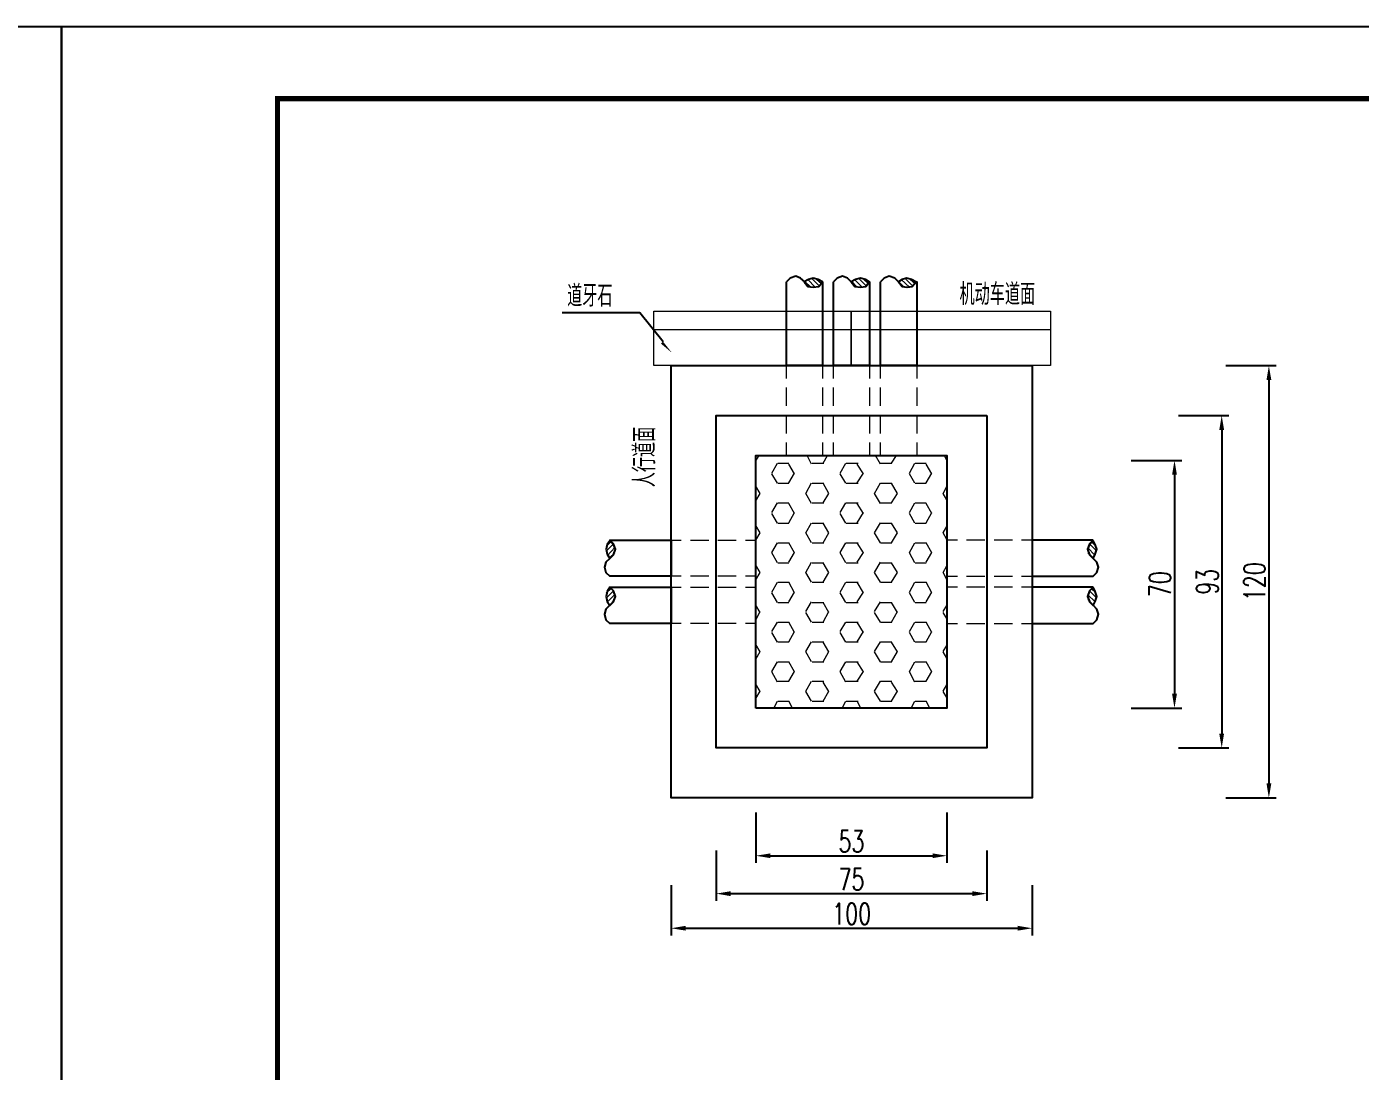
# Model space of a CAD drawing. Extents: x 12342 to 271026, y -9164 to -8044.
# Drawn here: x 15785.1 to 15970.3, y -8712.6 to -8567.5 of the extents above; entities that cross this region are included whole.
import ezdxf

# ---------------------------------------------------------------- set-up
doc = ezdxf.new("R2010")
doc.units = 0
doc.header["$LTSCALE"] = 2
doc.header["$PDMODE"] = 32
doc.header["$PDSIZE"] = 0.3
doc.linetypes.add('DASHED', pattern=[0.75, 0.5, -0.25])
doc.layers.get('0').update_dxf_attribs({"linetype": 'CONTINUOUS'})
doc.layers.get('DEFPOINTS').update_dxf_attribs({"linetype": 'CONTINUOUS'})
for name, color, linetype in [('1', 251, 'DASHED'), ('1111111111', 7, 'CONTINUOUS'), ('图层1', 7, 'CONTINUOUS'), ('图框', 7, 'CONTINUOUS'), ('尺寸标注', 4, 'CONTINUOUS')]:
    doc.layers.add(name, color=color, linetype=linetype)
doc.styles.add('DESIGN', font='romans9_.shx', dxfattribs={"width": 0.85, "bigfont": 'hztxt.shx'})
doc.styles.get("Standard").update_dxf_attribs({"font": 'simplex1.shx', "width": 0.7, "bigfont": 'hztxt.shx'})
doc.dimstyles.new('1：20', dxfattribs={"dimtxt": 3, "dimasz": 2, "dimexe": 1, "dimexo": 1, "dimgap": 0.5, "dimtad": 1, "dimlfac": 2, "dimrnd": 0.0095, "dimdsep": 46, "dimtxsty": 'Standard', "dimcen": 0.09, "dimclrd": 256, "dimclre": 256, "dimclrt": 256, "dimadec": 0, "dimazin": 0, "dimtfac": 1, "dimtix": 1, "dimtmove": 2, "dimatfit": 3, "dimfxl": 0, "dimtolj": 1, "dimtzin": 0, "dimarcsym": 0})

# ---------------------------------------------------------------- blocks, each defined once
blk = doc.blocks.new('*D855')
at = {"layer": 'DEFPOINTS', "color": 0}
for p in [(15886.37, -8662.19), (15912.89, -8662.19), (15912.89, -8682.69)]:
    blk.add_point(p, dxfattribs=at)
at = {"layer": '尺寸标注', "lineweight": -2}
for p, q in [((15886.37, -8676.69), (15886.37, -8683.69)), ((15912.89, -8676.69), (15912.89, -8683.69)), ((15888.37, -8682.69), (15910.89, -8682.69))]:
    blk.add_line(p, q, dxfattribs=at)
at = {"layer": '尺寸标注'}
for points in [[(15888.37, -8682.36), (15888.37, -8683.02), (15886.37, -8682.69)], [(15910.89, -8682.36), (15910.89, -8683.02), (15912.89, -8682.69)]]:
    blk.add_solid(points, dxfattribs=at)
at = {"layer": '尺寸标注', "insert": (15899.63, -8680.69), "char_height": 3, "attachment_point": 5}
blk.add_mtext('\\A1;53', dxfattribs=at)
blk = doc.blocks.new('*D856')
at = {"layer": 'DEFPOINTS', "color": 0}
for p in [(15880.84, -8667.72), (15918.42, -8667.72), (15918.42, -8687.95)]:
    blk.add_point(p, dxfattribs=at)
at = {"layer": '尺寸标注', "lineweight": -2}
for p, q in [((15880.84, -8681.95), (15880.84, -8688.95)), ((15918.42, -8681.95), (15918.42, -8688.95)), ((15882.84, -8687.95), (15916.42, -8687.95))]:
    blk.add_line(p, q, dxfattribs=at)
at = {"layer": '尺寸标注'}
for points in [[(15882.84, -8687.62), (15882.84, -8688.29), (15880.84, -8687.95)], [(15916.42, -8687.62), (15916.42, -8688.29), (15918.42, -8687.95)]]:
    blk.add_solid(points, dxfattribs=at)
at = {"layer": '尺寸标注', "insert": (15899.63, -8685.95), "char_height": 3, "attachment_point": 5}
blk.add_mtext('\\A1;75', dxfattribs=at)
blk = doc.blocks.new('*D857')
at = {"layer": 'DEFPOINTS', "color": 0}
for p in [(15874.61, -8674.65), (15924.72, -8674.65), (15924.72, -8692.76)]:
    blk.add_point(p, dxfattribs=at)
at = {"layer": '尺寸标注', "lineweight": -2}
for p, q in [((15874.61, -8686.76), (15874.61, -8693.76)), ((15924.72, -8686.76), (15924.72, -8693.76)), ((15876.61, -8692.76), (15922.72, -8692.76))]:
    blk.add_line(p, q, dxfattribs=at)
at = {"layer": '尺寸标注'}
for points in [[(15876.61, -8692.42), (15876.61, -8693.09), (15874.61, -8692.76)], [(15922.72, -8692.42), (15922.72, -8693.09), (15924.72, -8692.76)]]:
    blk.add_solid(points, dxfattribs=at)
at = {"layer": '尺寸标注', "insert": (15899.66, -8690.76), "char_height": 3, "attachment_point": 5}
blk.add_mtext('\\A1;100', dxfattribs=at)
blk = doc.blocks.new('*D858')
at = {"layer": 'DEFPOINTS', "color": 0}
for p in [(15912.89, -8627.78), (15912.89, -8662.19), (15944.49, -8662.19)]:
    blk.add_point(p, dxfattribs=at)
at = {"layer": '尺寸标注', "lineweight": -2}
for p, q in [((15938.49, -8627.78), (15945.49, -8627.78)), ((15944.49, -8629.78), (15944.49, -8660.19)), ((15938.49, -8662.19), (15945.49, -8662.19))]:
    blk.add_line(p, q, dxfattribs=at)
at = {"layer": '尺寸标注'}
for points in [[(15944.16, -8629.78), (15944.83, -8629.78), (15944.49, -8627.78)], [(15944.16, -8660.19), (15944.83, -8660.19), (15944.49, -8662.19)]]:
    blk.add_solid(points, dxfattribs=at)
at = {"layer": '尺寸标注', "insert": (15942.49, -8644.98), "char_height": 3, "attachment_point": 5, "rotation": 90}
blk.add_mtext('\\A1;70', dxfattribs=at)
blk = doc.blocks.new('*D859')
at = {"layer": 'DEFPOINTS', "color": 0}
for p in [(15918.42, -8621.55), (15918.42, -8667.72), (15951.05, -8667.72)]:
    blk.add_point(p, dxfattribs=at)
at = {"layer": '尺寸标注', "lineweight": -2}
for p, q in [((15945.05, -8621.55), (15952.05, -8621.55)), ((15951.05, -8623.55), (15951.05, -8665.72)), ((15945.05, -8667.72), (15952.05, -8667.72))]:
    blk.add_line(p, q, dxfattribs=at)
at = {"layer": '尺寸标注'}
for points in [[(15950.71, -8623.55), (15951.38, -8623.55), (15951.05, -8621.55)], [(15950.71, -8665.72), (15951.38, -8665.72), (15951.05, -8667.72)]]:
    blk.add_solid(points, dxfattribs=at)
at = {"layer": '尺寸标注', "insert": (15949.05, -8644.63), "char_height": 3, "attachment_point": 5, "rotation": 90}
blk.add_mtext('\\A1;93', dxfattribs=at)
blk = doc.blocks.new('*D860')
at = {"layer": 'DEFPOINTS', "color": 0}
for p in [(15924.72, -8614.62), (15924.72, -8674.65), (15957.6, -8674.65)]:
    blk.add_point(p, dxfattribs=at)
at = {"layer": '尺寸标注', "lineweight": -2}
for p, q in [((15951.6, -8614.62), (15958.6, -8614.62)), ((15957.6, -8616.62), (15957.6, -8672.65)), ((15951.6, -8674.65), (15958.6, -8674.65))]:
    blk.add_line(p, q, dxfattribs=at)
at = {"layer": '尺寸标注'}
for points in [[(15957.27, -8616.62), (15957.94, -8616.62), (15957.6, -8614.62)], [(15957.27, -8672.65), (15957.94, -8672.65), (15957.6, -8674.65)]]:
    blk.add_solid(points, dxfattribs=at)
at = {"layer": '尺寸标注', "insert": (15955.6, -8644.63), "char_height": 3, "attachment_point": 5, "rotation": 90}
blk.add_mtext('\\A1;120', dxfattribs=at)
blk = doc.blocks.new('DIM')
at = {"color": 4}
blk.add_lwpolyline([(-1, -0.1, 0.2, 0, 0), (0, 0, 0, 0, 0)], format="xyseb", dxfattribs=at)

msp = doc.modelspace()

# ---------------------------------------------------------------- linework, layer by layer
at = {"layer": '1', "color": 2, "linetype": 'ByBlock', "lineweight": 25}
for points in [[(15893.177737, -8602.980985), (15892.541807, -8602.472241), (15891.905877, -8602.217869), (15891.142761, -8602.472241), (15890.634017, -8602.980985)], [(15893.050551, -8602.980985), (15893.559295, -8603.616915), (15894.322411, -8603.744101), (15895.085527, -8603.616915), (15895.594271, -8602.980985), (15895.021934, -8602.66302), (15894.322411, -8602.472241), (15893.686481, -8602.66302), (15893.050551, -8602.980985)], [(15899.600631, -8602.980985), (15899.091887, -8602.472241), (15898.392364, -8602.217869), (15897.629248, -8602.472241), (15897.120504, -8602.980985)], [(15899.600631, -8602.980985), (15900.109375, -8603.616915), (15900.872491, -8603.744101), (15901.572014, -8603.616915), (15902.080758, -8602.980985), (15901.572014, -8602.66302), (15900.872491, -8602.472241), (15900.172968, -8602.66302), (15899.600631, -8602.980985)], [(15906.15071, -8602.980985), (15905.641966, -8602.472241), (15904.87885, -8602.217869), (15904.179327, -8602.472241), (15903.670583, -8602.980985)], [(15906.15071, -8602.980985), (15906.659454, -8603.616915), (15907.295384, -8603.744101), (15908.0585, -8603.616915), (15908.567244, -8602.980985), (15907.994907, -8602.66302), (15907.295384, -8602.472241), (15906.659454, -8602.66302), (15906.15071, -8602.980985)], [(15895.594271, -8614.618505), (15890.634017, -8614.618505), (15890.634017, -8602.980985)], [(15893.177737, -8602.980985), (15893.686481, -8603.616915), (15894.322411, -8603.744101), (15895.085527, -8603.616915), (15895.594271, -8602.980985), (15895.594271, -8614.618505)], [(15902.144351, -8614.618505), (15897.120504, -8614.618505), (15897.120504, -8602.980985)], [(15899.600631, -8602.980985), (15900.109375, -8603.616915), (15900.872491, -8603.744101), (15901.635607, -8603.616915), (15902.144351, -8602.980985), (15902.144351, -8614.618505)], [(15908.69443, -8614.618505), (15903.670583, -8614.618505), (15903.670583, -8602.980985)], [(15906.15071, -8602.980985), (15906.659454, -8603.616915), (15907.42257, -8603.744101), (15908.0585, -8603.616915), (15908.69443, -8602.980985), (15908.69443, -8614.618505)], [(15918.42416, -8621.550143), (15918.42416, -8667.718664), (15880.840694, -8667.718664), (15880.840694, -8621.550143), (15918.42416, -8621.550143)], [(15866.087117, -8641.39116), (15866.595861, -8640.882416), (15866.850233, -8640.1193), (15866.595861, -8639.48337), (15866.087117, -8638.974626), (15865.705559, -8639.48337), (15865.578373, -8640.1193), (15865.705559, -8640.818823), (15866.087117, -8641.39116)], [(15874.60858, -8638.84744), (15874.60858, -8643.871288), (15866.087117, -8643.871288)], [(15866.087117, -8641.39116), (15866.595861, -8640.882416), (15866.850233, -8640.1193), (15866.595861, -8639.356184), (15866.087117, -8638.84744), (15874.60858, -8638.84744)], [(15924.719868, -8638.84744), (15924.719868, -8643.871288), (15933.177737, -8643.871288), (15933.686481, -8643.362543), (15933.940853, -8642.599427), (15933.686481, -8641.899904), (15933.177737, -8641.39116)], [(15933.177737, -8638.84744), (15924.719868, -8638.84744)], [(15933.177737, -8638.84744), (15932.668993, -8639.356184), (15932.414621, -8640.1193), (15932.668993, -8640.882416), (15933.177737, -8641.39116)], [(15933.177737, -8638.974626), (15932.668993, -8639.48337), (15932.414621, -8640.1193), (15932.668993, -8640.882416), (15933.177737, -8641.39116), (15933.495702, -8640.818823), (15933.686481, -8640.1193), (15933.495702, -8639.48337), (15933.177737, -8638.974626)], [(15866.087117, -8641.39116), (15865.51478, -8641.899904), (15865.324001, -8642.599427), (15865.51478, -8643.362543), (15866.087117, -8643.871288)], [(15866.087117, -8647.94124), (15866.595861, -8647.432496), (15866.850233, -8646.66938), (15866.595861, -8645.906264), (15866.087117, -8645.39752), (15865.705559, -8645.969857), (15865.578373, -8646.66938), (15865.705559, -8647.368903), (15866.087117, -8647.94124)], [(15874.60858, -8645.39752), (15874.60858, -8650.421367), (15866.087117, -8650.421367)], [(15866.087117, -8647.877647), (15866.595861, -8647.368903), (15866.850233, -8646.66938), (15866.595861, -8645.906264), (15866.087117, -8645.39752), (15874.60858, -8645.39752)], [(15924.719868, -8645.39752), (15924.719868, -8650.421367), (15933.177737, -8650.421367), (15933.686481, -8649.912623), (15933.940853, -8649.149507), (15933.686481, -8648.449984), (15933.177737, -8647.877647)], [(15933.177737, -8645.39752), (15924.719868, -8645.39752)], [(15933.177737, -8645.39752), (15932.668993, -8645.906264), (15932.414621, -8646.66938), (15932.668993, -8647.432496), (15933.177737, -8647.94124), (15933.495702, -8647.368903), (15933.686481, -8646.66938), (15933.495702, -8645.969857), (15933.177737, -8645.39752)], [(15933.177737, -8645.39752), (15932.668993, -8645.906264), (15932.414621, -8646.66938), (15932.668993, -8647.368903), (15933.177737, -8647.877647)], [(15866.087117, -8647.877647), (15865.51478, -8648.449984), (15865.324001, -8649.149507), (15865.51478, -8649.912623), (15866.087117, -8650.421367)]]:
    msp.add_lwpolyline(points, dxfattribs=at)
at = {"layer": '1', "color": 2, "linetype": 'ByBlock', "lineweight": 9}
for points in [[(15894.068039, -8602.472241), (15895.085527, -8603.489729)], [(15900.618119, -8602.472241), (15901.635607, -8603.489729)], [(15907.041012, -8602.472241), (15908.0585, -8603.489729)], [(15893.177737, -8602.917392), (15893.940853, -8603.680508)], [(15893.559295, -8602.66302), (15894.576783, -8603.744101)], [(15894.767562, -8602.599427), (15895.467085, -8603.235357)], [(15899.664224, -8602.917392), (15900.363747, -8603.680508)], [(15900.045782, -8602.66302), (15901.126863, -8603.744101)], [(15901.317642, -8602.599427), (15901.953572, -8603.235357)], [(15906.15071, -8602.917392), (15906.913826, -8603.680508)], [(15906.532268, -8602.66302), (15907.676942, -8603.744101)], [(15907.804128, -8602.599427), (15908.503651, -8603.235357)], [(15872.192046, -8614.618505), (15872.192046, -8607.050938), (15899.600631, -8607.050938), (15899.600631, -8614.618505), (15872.192046, -8614.618505)], [(15899.600631, -8614.618505), (15899.600631, -8607.050938), (15927.263588, -8607.050938), (15927.263588, -8614.618505), (15899.600631, -8614.618505)], [(15872.192046, -8609.594658), (15927.263588, -8609.594658)], [(15890.634017, -8616.399109), (15890.634017, -8614.618505), (15892.478214, -8614.618505)], [(15893.750074, -8614.618505), (15895.594271, -8614.618505), (15895.594271, -8616.399109)], [(15897.120504, -8616.399109), (15897.120504, -8614.618505), (15899.028294, -8614.618505)], [(15900.300154, -8614.618505), (15902.144351, -8614.618505), (15902.144351, -8616.399109)], [(15903.670583, -8616.399109), (15903.670583, -8614.618505), (15905.51478, -8614.618505)], [(15906.78664, -8614.618505), (15908.69443, -8614.618505), (15908.69443, -8616.399109)], [(15890.634017, -8620.21469), (15890.634017, -8617.67097)], [(15895.594271, -8617.67097), (15895.594271, -8620.21469)], [(15897.120504, -8620.21469), (15897.120504, -8617.67097)], [(15902.144351, -8617.67097), (15902.144351, -8620.21469)], [(15903.670583, -8620.21469), (15903.670583, -8617.67097)], [(15908.69443, -8617.67097), (15908.69443, -8620.21469)], [(15890.634017, -8624.03027), (15890.634017, -8621.48655)], [(15895.594271, -8621.48655), (15895.594271, -8624.03027)], [(15897.120504, -8624.03027), (15897.120504, -8621.48655)], [(15902.144351, -8621.48655), (15902.144351, -8624.03027)], [(15903.670583, -8624.03027), (15903.670583, -8621.48655)], [(15908.69443, -8621.48655), (15908.69443, -8624.03027)], [(15892.478214, -8627.082734), (15890.634017, -8627.082734), (15890.634017, -8625.30213)], [(15895.594271, -8625.30213), (15895.594271, -8627.082734)], [(15899.028294, -8627.082734), (15897.120504, -8627.082734), (15897.120504, -8625.30213)], [(15902.144351, -8625.30213), (15902.144351, -8627.082734)], [(15905.51478, -8627.082734), (15903.670583, -8627.082734), (15903.670583, -8625.30213)], [(15908.69443, -8625.30213), (15908.69443, -8627.082734)], [(15886.373286, -8627.84585), (15886.818437, -8627.082734)], [(15888.599041, -8629.562861), (15889.362157, -8628.163815)], [(15889.42575, -8628.163815), (15890.951982, -8628.163815)], [(15891.715098, -8629.626454), (15890.951982, -8628.291001)], [(15894.068039, -8628.291001), (15893.495702, -8627.082734)], [(15895.594271, -8627.082734), (15893.750074, -8627.082734)], [(15894.195225, -8628.163815), (15895.78505, -8628.163815)], [(15895.721457, -8628.163815), (15896.293794, -8627.082734)], [(15898.074399, -8629.562861), (15898.837515, -8628.163815)], [(15898.901108, -8628.163815), (15900.554526, -8628.163815)], [(15902.144351, -8627.082734), (15900.300154, -8627.082734)], [(15901.317642, -8629.626454), (15900.42734, -8628.291001)], [(15903.670583, -8628.291001), (15902.97106, -8627.082734)], [(15903.670583, -8628.163815), (15905.260408, -8628.163815)], [(15905.196815, -8628.163815), (15905.896338, -8627.082734)], [(15908.69443, -8627.082734), (15906.78664, -8627.082734)], [(15907.676942, -8629.562861), (15908.440058, -8628.163815)], [(15908.503651, -8628.163815), (15910.029884, -8628.163815)], [(15910.793, -8629.626454), (15910.029884, -8628.291001)], [(15912.891569, -8627.782257), (15912.573604, -8627.082734)], [(15889.362157, -8630.961908), (15888.599041, -8629.626454)], [(15890.951982, -8630.898315), (15891.715098, -8629.562861)], [(15898.837515, -8630.961908), (15898.074399, -8629.626454)], [(15900.42734, -8630.898315), (15901.317642, -8629.562861)], [(15908.440058, -8630.961908), (15907.676942, -8629.626454)], [(15910.029884, -8630.898315), (15910.793, -8629.562861)], [(15886.945623, -8632.360954), (15886.373286, -8631.343466)], [(15889.42575, -8630.961908), (15890.951982, -8630.961908)], [(15893.304923, -8632.360954), (15894.068039, -8630.898315)], [(15894.195225, -8630.961908), (15895.78505, -8630.961908)], [(15896.484574, -8632.360954), (15895.721457, -8630.961908)], [(15898.901108, -8630.961908), (15900.554526, -8630.961908)], [(15902.843874, -8632.360954), (15903.670583, -8630.898315)], [(15903.670583, -8630.961908), (15905.260408, -8630.961908)], [(15906.023524, -8632.360954), (15905.196815, -8630.961908)], [(15908.503651, -8630.961908), (15910.029884, -8630.961908)], [(15912.382825, -8632.360954), (15912.891569, -8631.407059)], [(15886.373286, -8633.378442), (15886.945623, -8632.360954)], [(15888.599041, -8635.03186), (15889.362157, -8633.696407)], [(15889.42575, -8633.696407), (15890.951982, -8633.696407)], [(15891.715098, -8635.159046), (15890.951982, -8633.76)], [(15894.068039, -8633.76), (15893.304923, -8632.360954)], [(15894.195225, -8633.696407), (15895.78505, -8633.696407)], [(15895.721457, -8633.696407), (15896.484574, -8632.360954)], [(15898.074399, -8635.03186), (15898.837515, -8633.696407)], [(15898.901108, -8633.696407), (15900.554526, -8633.696407)], [(15901.317642, -8635.159046), (15900.42734, -8633.76)], [(15903.670583, -8633.76), (15902.843874, -8632.360954)], [(15903.670583, -8633.696407), (15905.260408, -8633.696407)], [(15905.196815, -8633.696407), (15906.023524, -8632.360954)], [(15907.676942, -8635.03186), (15908.440058, -8633.696407)], [(15908.503651, -8633.696407), (15910.029884, -8633.696407)], [(15910.793, -8635.159046), (15910.029884, -8633.76)], [(15912.891569, -8633.251256), (15912.382825, -8632.360954)], [(15889.362157, -8636.494499), (15888.599041, -8635.159046)], [(15890.951982, -8636.430906), (15891.715098, -8635.03186)], [(15898.837515, -8636.494499), (15898.074399, -8635.159046)], [(15900.42734, -8636.430906), (15901.317642, -8635.03186)], [(15908.440058, -8636.494499), (15907.676942, -8635.159046)], [(15910.029884, -8636.430906), (15910.793, -8635.03186)], [(15886.945623, -8637.829952), (15886.373286, -8636.812464)], [(15889.42575, -8636.494499), (15890.951982, -8636.494499)], [(15893.304923, -8637.829952), (15894.068039, -8636.430906)], [(15894.195225, -8636.494499), (15895.78505, -8636.494499)], [(15896.484574, -8637.829952), (15895.721457, -8636.494499)], [(15898.901108, -8636.494499), (15900.554526, -8636.494499)], [(15902.843874, -8637.829952), (15903.670583, -8636.430906)], [(15903.670583, -8636.494499), (15905.260408, -8636.494499)], [(15906.023524, -8637.829952), (15905.196815, -8636.494499)], [(15908.503651, -8636.494499), (15910.029884, -8636.494499)], [(15912.382825, -8637.829952), (15912.891569, -8636.93965)], [(15865.578373, -8639.737742), (15866.277896, -8639.038219)], [(15865.578373, -8640.373672), (15866.595861, -8639.356184)], [(15874.60858, -8640.75523), (15874.60858, -8638.84744), (15876.007626, -8638.84744)], [(15877.279486, -8638.84744), (15879.823206, -8638.84744)], [(15881.095066, -8638.84744), (15883.638787, -8638.84744)], [(15884.910647, -8638.84744), (15886.373286, -8638.84744)], [(15886.373286, -8638.84744), (15886.945623, -8637.829952)], [(15886.373286, -8638.84744), (15886.373286, -8640.75523)], [(15888.599041, -8640.564451), (15889.362157, -8639.228998)], [(15889.42575, -8639.228998), (15890.951982, -8639.228998)], [(15891.715098, -8640.628044), (15890.951982, -8639.228998)], [(15894.068039, -8639.228998), (15893.304923, -8637.829952)], [(15894.195225, -8639.228998), (15895.78505, -8639.228998)], [(15895.721457, -8639.228998), (15896.484574, -8637.829952)], [(15898.074399, -8640.564451), (15898.837515, -8639.228998)], [(15898.901108, -8639.228998), (15900.554526, -8639.228998)], [(15901.317642, -8640.628044), (15900.42734, -8639.228998)], [(15903.670583, -8639.228998), (15902.843874, -8637.829952)], [(15903.670583, -8639.228998), (15905.260408, -8639.228998)], [(15905.196815, -8639.228998), (15906.023524, -8637.829952)], [(15907.676942, -8640.564451), (15908.440058, -8639.228998)], [(15908.503651, -8639.228998), (15910.029884, -8639.228998)], [(15910.793, -8640.628044), (15910.029884, -8639.228998)], [(15912.891569, -8638.783847), (15912.382825, -8637.829952)], [(15912.891569, -8638.84744), (15912.891569, -8640.75523)], [(15914.354208, -8638.84744), (15912.891569, -8638.84744)], [(15918.169788, -8638.84744), (15915.626068, -8638.84744)], [(15921.985368, -8638.84744), (15919.441648, -8638.84744)], [(15924.719868, -8640.75523), (15924.719868, -8638.84744), (15923.257229, -8638.84744)], [(15933.686481, -8640.373672), (15932.668993, -8639.356184)], [(15933.622888, -8639.737742), (15932.923365, -8639.038219)], [(15865.769152, -8641.009602), (15866.78664, -8639.864928)], [(15866.023524, -8641.327567), (15866.78664, -8640.628044)], [(15889.362157, -8642.02709), (15888.599041, -8640.628044)], [(15890.951982, -8641.899904), (15891.715098, -8640.564451)], [(15898.837515, -8642.02709), (15898.074399, -8640.628044)], [(15900.42734, -8641.899904), (15901.317642, -8640.564451)], [(15908.440058, -8642.02709), (15907.676942, -8640.628044)], [(15910.029884, -8641.899904), (15910.793, -8640.564451)], [(15933.495702, -8641.009602), (15932.414621, -8639.864928)], [(15933.24133, -8641.327567), (15932.478214, -8640.628044)], [(15876.007626, -8643.871288), (15874.60858, -8643.871288), (15874.60858, -8642.02709)], [(15886.373286, -8642.02709), (15886.373286, -8643.871288), (15884.910647, -8643.871288)], [(15886.945623, -8643.362543), (15886.373286, -8642.345055)], [(15889.42575, -8642.02709), (15890.951982, -8642.02709)], [(15893.304923, -8643.362543), (15894.068039, -8641.899904)], [(15894.195225, -8642.02709), (15895.78505, -8642.02709)], [(15896.484574, -8643.362543), (15895.721457, -8642.02709)], [(15898.901108, -8642.02709), (15900.554526, -8642.02709)], [(15902.843874, -8643.362543), (15903.670583, -8641.899904)], [(15903.670583, -8642.02709), (15905.260408, -8642.02709)], [(15906.023524, -8643.362543), (15905.196815, -8642.02709)], [(15908.503651, -8642.02709), (15910.029884, -8642.02709)], [(15912.382825, -8643.362543), (15912.891569, -8642.408648)], [(15912.891569, -8642.02709), (15912.891569, -8643.871288), (15914.354208, -8643.871288)], [(15923.257229, -8643.871288), (15924.719868, -8643.871288), (15924.719868, -8642.02709)], [(15879.823206, -8643.871288), (15877.279486, -8643.871288)], [(15883.638787, -8643.871288), (15881.095066, -8643.871288)], [(15886.373286, -8644.380032), (15886.945623, -8643.362543)], [(15888.599041, -8646.097043), (15889.362157, -8644.697997)], [(15889.42575, -8644.697997), (15890.951982, -8644.697997)], [(15891.715098, -8646.160636), (15890.951982, -8644.697997)], [(15894.068039, -8644.697997), (15893.304923, -8643.362543)], [(15894.195225, -8644.697997), (15895.78505, -8644.697997)], [(15895.721457, -8644.697997), (15896.484574, -8643.362543)], [(15898.074399, -8646.097043), (15898.837515, -8644.697997)], [(15898.901108, -8644.697997), (15900.554526, -8644.697997)], [(15901.317642, -8646.160636), (15900.42734, -8644.697997)], [(15903.670583, -8644.697997), (15902.843874, -8643.362543)], [(15903.670583, -8644.697997), (15905.260408, -8644.697997)], [(15905.196815, -8644.697997), (15906.023524, -8643.362543)], [(15907.676942, -8646.097043), (15908.440058, -8644.697997)], [(15908.503651, -8644.697997), (15910.029884, -8644.697997)], [(15910.793, -8646.160636), (15910.029884, -8644.697997)], [(15912.891569, -8644.316439), (15912.382825, -8643.362543)], [(15915.626068, -8643.871288), (15918.169788, -8643.871288)], [(15919.441648, -8643.871288), (15921.985368, -8643.871288)], [(15865.578373, -8646.224229), (15866.277896, -8645.588299)], [(15865.578373, -8646.923752), (15866.595861, -8645.906264)], [(15865.769152, -8647.432496), (15866.78664, -8646.415008)], [(15874.60858, -8647.241717), (15874.60858, -8645.39752), (15876.007626, -8645.39752)], [(15877.279486, -8645.39752), (15879.823206, -8645.39752)], [(15881.095066, -8645.39752), (15883.638787, -8645.39752)], [(15884.910647, -8645.39752), (15886.373286, -8645.39752)], [(15886.373286, -8645.39752), (15886.373286, -8647.241717)], [(15889.362157, -8647.496089), (15888.599041, -8646.160636)], [(15890.951982, -8647.432496), (15891.715098, -8646.097043)], [(15898.837515, -8647.496089), (15898.074399, -8646.160636)], [(15900.42734, -8647.432496), (15901.317642, -8646.097043)], [(15908.440058, -8647.496089), (15907.676942, -8646.160636)], [(15910.029884, -8647.432496), (15910.793, -8646.097043)], [(15912.891569, -8645.39752), (15912.891569, -8647.241717)], [(15914.354208, -8645.39752), (15912.891569, -8645.39752)], [(15918.169788, -8645.39752), (15915.626068, -8645.39752)], [(15921.985368, -8645.39752), (15919.441648, -8645.39752)], [(15924.719868, -8647.241717), (15924.719868, -8645.39752), (15923.257229, -8645.39752)], [(15933.495702, -8647.432496), (15932.414621, -8646.415008)], [(15933.686481, -8646.923752), (15932.668993, -8645.906264)], [(15933.622888, -8646.224229), (15932.923365, -8645.588299)], [(15866.023524, -8647.877647), (15866.78664, -8647.114531)], [(15876.007626, -8650.421367), (15874.60858, -8650.421367), (15874.60858, -8648.513577)], [(15886.373286, -8648.513577), (15886.373286, -8650.421367), (15884.910647, -8650.421367)], [(15886.945623, -8648.895135), (15886.373286, -8647.877647)], [(15886.373286, -8649.912623), (15886.945623, -8648.767949)], [(15889.42575, -8647.496089), (15890.951982, -8647.496089)], [(15893.304923, -8648.767949), (15894.068039, -8647.432496)], [(15894.195225, -8647.496089), (15895.78505, -8647.496089)], [(15896.484574, -8648.895135), (15895.721457, -8647.496089)], [(15895.721457, -8650.230588), (15896.484574, -8648.767949)], [(15898.901108, -8647.496089), (15900.554526, -8647.496089)], [(15902.843874, -8648.767949), (15903.670583, -8647.432496)], [(15903.670583, -8647.496089), (15905.260408, -8647.496089)], [(15906.023524, -8648.895135), (15905.196815, -8647.496089)], [(15905.196815, -8650.230588), (15906.023524, -8648.767949)], [(15908.503651, -8647.496089), (15910.029884, -8647.496089)], [(15912.382825, -8648.767949), (15912.891569, -8647.94124)], [(15912.891569, -8648.513577), (15912.891569, -8650.421367), (15914.354208, -8650.421367)], [(15923.257229, -8650.421367), (15924.719868, -8650.421367), (15924.719868, -8648.513577)], [(15933.24133, -8647.877647), (15932.478214, -8647.114531)], [(15879.823206, -8650.421367), (15877.279486, -8650.421367)], [(15883.638787, -8650.421367), (15881.095066, -8650.421367)], [(15888.599041, -8651.566041), (15889.362157, -8650.230588)], [(15889.42575, -8650.230588), (15890.951982, -8650.230588)], [(15891.715098, -8651.693227), (15890.951982, -8650.230588)], [(15894.068039, -8650.230588), (15893.304923, -8648.895135)], [(15894.195225, -8650.230588), (15895.78505, -8650.230588)], [(15898.074399, -8651.566041), (15898.837515, -8650.230588)], [(15898.901108, -8650.230588), (15900.554526, -8650.230588)], [(15901.317642, -8651.693227), (15900.42734, -8650.230588)], [(15903.670583, -8650.230588), (15902.843874, -8648.895135)], [(15903.670583, -8650.230588), (15905.260408, -8650.230588)], [(15907.676942, -8651.566041), (15908.440058, -8650.230588)], [(15908.503651, -8650.230588), (15910.029884, -8650.230588)], [(15910.793, -8651.693227), (15910.029884, -8650.230588)], [(15912.891569, -8649.721844), (15912.382825, -8648.895135)], [(15915.626068, -8650.421367), (15918.169788, -8650.421367)], [(15919.441648, -8650.421367), (15921.985368, -8650.421367)], [(15889.362157, -8653.02868), (15888.599041, -8651.693227)], [(15890.951982, -8652.965087), (15891.715098, -8651.566041)], [(15898.837515, -8653.02868), (15898.074399, -8651.693227)], [(15900.42734, -8652.965087), (15901.317642, -8651.566041)], [(15908.440058, -8653.02868), (15907.676942, -8651.693227)], [(15910.029884, -8652.965087), (15910.793, -8651.566041)], [(15886.945623, -8654.364133), (15886.373286, -8653.346645)], [(15886.373286, -8655.381621), (15886.945623, -8654.30054)], [(15889.42575, -8652.965087), (15890.951982, -8652.965087)], [(15893.304923, -8654.30054), (15894.068039, -8652.965087)], [(15894.068039, -8655.763179), (15893.304923, -8654.364133)], [(15894.195225, -8652.965087), (15895.78505, -8652.965087)], [(15896.484574, -8654.364133), (15895.721457, -8653.02868)], [(15895.721457, -8655.763179), (15896.484574, -8654.30054)], [(15898.901108, -8652.965087), (15900.554526, -8652.965087)], [(15902.843874, -8654.30054), (15903.670583, -8652.965087)], [(15903.670583, -8655.763179), (15902.843874, -8654.364133)], [(15903.670583, -8652.965087), (15905.260408, -8652.965087)], [(15906.023524, -8654.364133), (15905.196815, -8653.02868)], [(15905.196815, -8655.763179), (15906.023524, -8654.30054)], [(15908.503651, -8652.965087), (15910.029884, -8652.965087)], [(15912.382825, -8654.30054), (15912.891569, -8653.473831)], [(15912.891569, -8655.254435), (15912.382825, -8654.364133)], [(15888.599041, -8657.098632), (15889.362157, -8655.763179)], [(15889.42575, -8655.763179), (15890.951982, -8655.763179)], [(15891.715098, -8657.162226), (15890.951982, -8655.763179)], [(15894.195225, -8655.763179), (15895.78505, -8655.763179)], [(15898.074399, -8657.098632), (15898.837515, -8655.763179)], [(15898.901108, -8655.763179), (15900.554526, -8655.763179)], [(15901.317642, -8657.162226), (15900.42734, -8655.763179)], [(15903.670583, -8655.763179), (15905.260408, -8655.763179)], [(15907.676942, -8657.098632), (15908.440058, -8655.763179)], [(15908.503651, -8655.763179), (15910.029884, -8655.763179)], [(15910.793, -8657.162226), (15910.029884, -8655.763179)], [(15889.362157, -8658.561272), (15888.599041, -8657.162226)], [(15890.951982, -8658.434086), (15891.715098, -8657.098632)], [(15898.837515, -8658.561272), (15898.074399, -8657.162226)], [(15900.42734, -8658.434086), (15901.317642, -8657.098632)], [(15908.440058, -8658.561272), (15907.676942, -8657.162226)], [(15910.029884, -8658.434086), (15910.793, -8657.098632)], [(15886.945623, -8659.896725), (15886.373286, -8658.879237)], [(15886.373286, -8660.85062), (15886.945623, -8659.833132)], [(15889.42575, -8658.434086), (15890.951982, -8658.434086)], [(15893.304923, -8659.833132), (15894.068039, -8658.434086)], [(15894.068039, -8661.232178), (15893.304923, -8659.896725)], [(15894.195225, -8658.434086), (15895.78505, -8658.434086)], [(15896.484574, -8659.896725), (15895.721457, -8658.561272)], [(15895.721457, -8661.232178), (15896.484574, -8659.833132)], [(15898.901108, -8658.434086), (15900.554526, -8658.434086)], [(15902.843874, -8659.833132), (15903.670583, -8658.434086)], [(15903.670583, -8661.232178), (15902.843874, -8659.896725)], [(15903.670583, -8658.434086), (15905.260408, -8658.434086)], [(15906.023524, -8659.896725), (15905.196815, -8658.561272)], [(15905.196815, -8661.232178), (15906.023524, -8659.833132)], [(15908.503651, -8658.434086), (15910.029884, -8658.434086)], [(15912.382825, -8659.833132), (15912.891569, -8658.94283)], [(15912.891569, -8660.723434), (15912.382825, -8659.896725)], [(15888.853413, -8662.186073), (15889.362157, -8661.232178)], [(15889.42575, -8661.232178), (15890.951982, -8661.232178)], [(15891.460726, -8662.186073), (15890.951982, -8661.232178)], [(15894.195225, -8661.232178), (15895.78505, -8661.232178)], [(15898.328771, -8662.186073), (15898.837515, -8661.232178)], [(15898.901108, -8661.232178), (15900.554526, -8661.232178)], [(15900.936084, -8662.186073), (15900.42734, -8661.232178)], [(15903.670583, -8661.232178), (15905.260408, -8661.232178)], [(15907.931314, -8662.186073), (15908.440058, -8661.232178)], [(15908.503651, -8661.232178), (15910.029884, -8661.232178)], [(15910.538628, -8662.186073), (15910.029884, -8661.232178)]]:
    msp.add_lwpolyline(points, dxfattribs=at)
at = {"layer": '图层1', "color": 4}
msp.add_lwpolyline([(15873.477191, -8611.298161), (15870.249807, -8607.273215), (15859.466638, -8607.273215)], dxfattribs=at)
at = {"layer": '图框'}
for points in [[(15789.923771, -8864.543704), (15789.923771, -8567.543704), (15369.923771, -8567.543704), (15369.923771, -8864.543704)], [(16209.923771, -8864.543704), (16209.923771, -8567.543704), (15789.923771, -8567.543704), (15789.923771, -8864.543704)]]:
    msp.add_lwpolyline(points, close=True, dxfattribs=at)
at = {"layer": '图框', "const_width": 0.7}
msp.add_lwpolyline([(16199.923771, -8577.543704), (15819.923771, -8577.543704), (15819.923771, -8854.543704), (16199.923771, -8854.543704), (16199.923771, -8577.543704)], dxfattribs=at)
at = {"layer": '图框', "color": 1}
for points in [[(15924.719868, -8614.618505), (15924.719868, -8674.650302), (15874.60858, -8674.650302), (15874.60858, -8614.618505), (15924.719868, -8614.618505)], [(15886.373286, -8662.186073), (15886.373286, -8627.082734), (15912.891569, -8627.082734), (15912.891569, -8662.186073), (15886.373286, -8662.186073)]]:
    msp.add_lwpolyline(points, dxfattribs=at)

# ---------------------------------------------------------------- block references
at = {"layer": '图层1', "xscale": 2.000000000000007, "yscale": 2, "zscale": 2, "rotation": 308.7242183989621}
msp.add_blockref('DIM', (15874.728336, -8612.858493), dxfattribs=at)

# ---------------------------------------------------------------- texts
at = {"layer": '1111111111', "color": 7, "width": 0.7}
for s, p in [('道牙石', (15860.155931, -8606.419289)), ('机动车道面', (15914.641782, -8606.197012))]:
    msp.add_text(s, height=3, dxfattribs=at).set_placement(p)
at = {"layer": '1111111111', "color": 7, "style": 'DESIGN', "width": 0.7}
msp.add_text('人行道面', height=3, rotation=90, dxfattribs=at).set_placement((15872.391617, -8631.508917))

# ---------------------------------------------------------------- dimensions: what is measured, and where the dimension line sits
at = {"layer": '尺寸标注'}
for base, p1, p2, text, picture, middle in [((15957.603232, -8674.650302), (15924.719868, -8614.618505), (15924.719868, -8674.650302), '120', '*D860', (15955.603232, -8644.634404)), ((15951.048246, -8667.718664), (15918.42416, -8621.550143), (15918.42416, -8667.718664), '93', '*D859', (15949.048246, -8644.634404)), ((15944.49326, -8662.186073), (15912.891569, -8627.782257), (15912.891569, -8662.186073), '70', '*D858', (15942.49326, -8644.984165))]:
    dim = msp.add_linear_dim(base=base, p1=p1, p2=p2, angle=90, text=text, dimstyle='1：20', dxfattribs=at)
    dim.commit()
    dim.dimension.update_dxf_attribs({"geometry": picture, "text_midpoint": middle})
for base, p1, p2, text, picture, middle in [((15912.891569, -8682.690987), (15886.373286, -8662.186073), (15912.891569, -8662.186073), '53', '*D855', (15899.632427, -8680.690987)), ((15918.42416, -8687.954524), (15880.840694, -8667.718664), (15918.42416, -8667.718664), '75', '*D856', (15899.632427, -8685.954524)), ((15924.719868, -8692.756187), (15874.60858, -8674.650302), (15924.719868, -8674.650302), '100', '*D857', (15899.664224, -8690.756187))]:
    dim = msp.add_linear_dim(base=base, p1=p1, p2=p2, text=text, dimstyle='1：20', dxfattribs=at)
    dim.commit()
    dim.dimension.update_dxf_attribs({"geometry": picture, "text_midpoint": middle})

doc.saveas('drawing.dxf')
